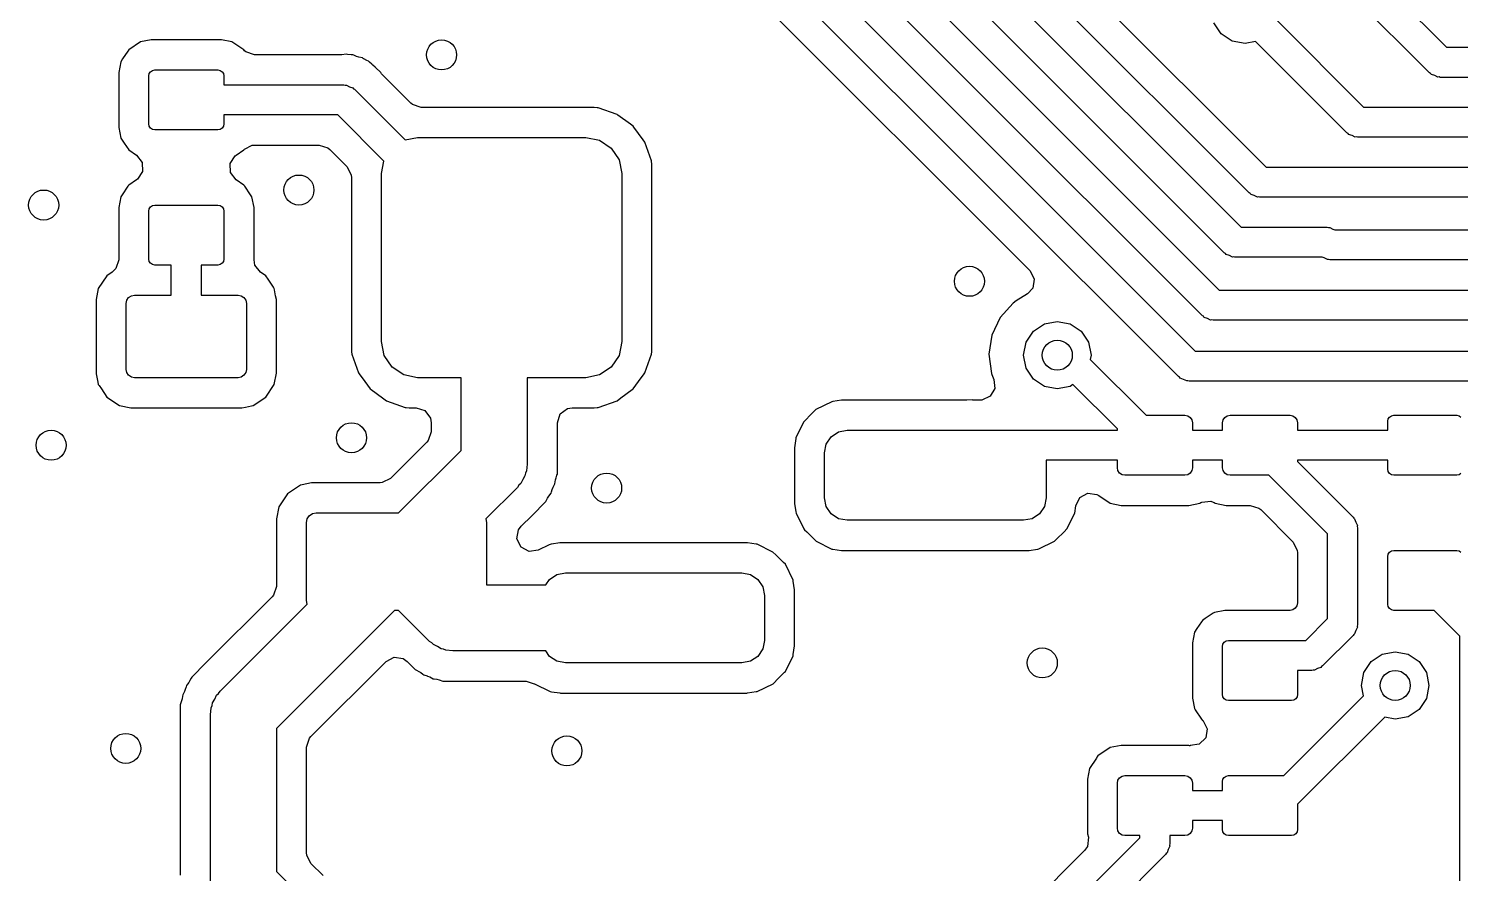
# Model space of a CAD drawing. Extents: x 100.2 to 143.8, y -109.8 to -50.2.
# Drawn here: x 112.7 to 122.23, y -104.2 to -98.57 of the extents above; entities that cross this region are included whole.
import ezdxf

# ---------------------------------------------------------------- set-up
doc = ezdxf.new("R2010")
doc.units = 0
doc.layers.add('BLACK', color=7, linetype='CONTINUOUS')

msp = doc.modelspace()

# ---------------------------------------------------------------- linework, layer by layer
at = {"layer": 'BLACK', "linetype": 'CONTINUOUS'}
for p, q in [((120.65, -97.2086), (122.141, -98.6995)), ((122.029, -98.8702), (120.479, -97.3207)), ((119.038, -97.5966), (120.94, -99.4985)), ((120.828, -99.6693), (118.867, -97.7087)), ((118.639, -97.7621), (120.774, -99.8981)), ((120.662, -100.069), (118.468, -97.8742)), ((118.239, -97.9276), (119.092, -98.7803)), ((117.83, -98.0836), (120.469, -100.723)), ((118.95, -98.9217), (118.068, -98.0397)), ((120.357, -100.893), (117.659, -98.1957)), ((117.537, -98.3568), (119.369, -100.189)), ((120.641, -98.6091), (120.592, -98.5361)), ((121.011, -98.5197), (121.59, -99.099)), ((113.446, -98.6635), (113.367, -98.7166)), ((113.516, -98.6495), (113.446, -98.6635)), ((113.984, -98.6495), (113.516, -98.6495)), ((114.054, -98.6635), (113.984, -98.6495)), ((114.133, -98.7166), (114.054, -98.6635)), ((120.714, -98.6579), (120.641, -98.6091)), ((120.8, -98.675), (120.714, -98.6579)), ((120.87, -98.6611), (120.8, -98.675)), ((121.478, -99.2697), (120.87, -98.6611)), ((113.361, -98.7247), (113.326, -98.777)), ((113.367, -98.7166), (113.361, -98.7247)), ((114.138, -98.7233), (114.133, -98.7166)), ((114.146, -98.7306), (114.138, -98.7233)), ((114.205, -98.7495), (114.146, -98.7306)), ((114.773, -98.7495), (114.205, -98.7495)), ((114.786, -98.7486), (114.773, -98.7495)), ((114.815, -98.7447), (114.786, -98.7486)), ((114.824, -98.7468), (114.815, -98.7447)), ((114.847, -98.7495), (114.824, -98.7468)), ((114.824, -98.7468), (114.824, -98.7468)), ((114.824, -98.7468), (114.824, -98.7468)), ((114.853, -98.7495), (114.847, -98.7495)), ((114.859, -98.7501), (114.853, -98.7495)), ((114.866, -98.7527), (114.859, -98.7501)), ((114.884, -98.76), (114.866, -98.7527)), ((114.866, -98.7527), (114.866, -98.7527)), ((114.898, -98.7644), (114.884, -98.76)), ((114.924, -98.7705), (114.898, -98.7644)), ((114.931, -98.7757), (114.924, -98.7705)), ((122.141, -98.6995), (123.965, -98.6995)), ((113.313, -98.7962), (113.3, -98.8663)), ((113.3, -98.8663), (113.3, -99.2337)), ((113.326, -98.777), (113.313, -98.7962)), ((113.503, -98.8747), (113.512, -98.8617)), ((113.512, -98.8617), (113.525, -98.853)), ((113.525, -98.853), (113.54, -98.85)), ((113.54, -98.85), (113.96, -98.85)), ((113.96, -98.85), (113.975, -98.853)), ((113.975, -98.853), (113.988, -98.8617)), ((113.988, -98.8617), (113.997, -98.8747)), ((114.933, -98.777), (114.931, -98.7757)), ((114.931, -98.7757), (114.931, -98.7757)), ((114.953, -98.7873), (114.933, -98.777)), ((114.963, -98.7916), (114.953, -98.7873)), ((114.97, -98.7978), (114.963, -98.7916)), ((114.985, -98.8118), (114.97, -98.7978)), ((114.989, -98.8152), (114.985, -98.8118)), ((114.993, -98.8178), (114.989, -98.8152)), ((115.007, -98.8315), (114.993, -98.8178)), ((115.009, -98.8341), (115.007, -98.8315)), ((115.045, -98.8677), (115.009, -98.8341)), ((119.092, -98.7803), (119.092, -98.7803)), ((119.092, -98.7803), (120.628, -100.317)), ((113.5, -98.89), (113.503, -98.8747)), ((113.5, -99.21), (113.5, -98.89)), ((113.997, -98.8747), (114, -98.89)), ((114, -98.89), (114, -98.95)), ((114, -98.95), (114.8, -98.95)), ((114.8, -98.95), (114.808, -98.9525)), ((114.808, -98.9525), (114.816, -98.9512)), ((114.816, -98.9512), (114.837, -98.9619)), ((114.837, -98.9619), (114.859, -98.9691)), ((115.048, -98.8722), (115.045, -98.8677)), ((115.05, -98.8753), (115.048, -98.8722)), ((115.245, -99.0705), (115.05, -98.8753)), ((120.516, -100.488), (118.95, -98.9217)), ((118.95, -98.9217), (118.95, -98.9217)), ((122.036, -98.8739), (122.029, -98.8702)), ((122.041, -98.8804), (122.036, -98.8739)), ((122.063, -98.8877), (122.041, -98.8804)), ((122.084, -98.8983), (122.063, -98.8877)), ((122.092, -98.897), (122.084, -98.8983)), ((122.1, -98.8995), (122.092, -98.897)), ((123.923, -98.8995), (122.1, -98.8995)), ((114.859, -98.9691), (114.864, -98.9756)), ((114.864, -98.9756), (114.871, -98.9793)), ((114.871, -98.9793), (115.208, -99.3164)), ((114.759, -99.15), (114, -99.15)), ((114, -99.15), (114, -99.21)), ((115.066, -99.4578), (114.759, -99.15)), ((115.257, -99.0806), (115.245, -99.0705)), ((115.315, -99.0995), (115.257, -99.0806)), ((116.463, -99.0995), (115.315, -99.0995)), ((116.465, -99.0997), (116.463, -99.0995)), ((116.487, -99.1018), (116.465, -99.0997)), ((116.465, -99.0997), (116.465, -99.0997)), ((116.493, -99.1024), (116.487, -99.1018)), ((116.618, -99.1463), (116.493, -99.1024)), ((116.624, -99.1507), (116.618, -99.1463)), ((116.708, -99.2122), (116.624, -99.1507)), ((116.624, -99.1507), (116.624, -99.1507)), ((121.59, -99.099), (123.729, -99.099)), ((113.3, -99.2337), (113.313, -99.3038)), ((113.503, -99.2253), (113.5, -99.21)), ((113.512, -99.2383), (113.503, -99.2253)), ((113.525, -99.247), (113.512, -99.2383)), ((113.54, -99.25), (113.525, -99.247)), ((113.975, -99.247), (113.96, -99.25)), ((113.988, -99.2383), (113.975, -99.247)), ((113.997, -99.2253), (113.988, -99.2383)), ((114, -99.21), (113.997, -99.2253)), ((116.725, -99.225), (116.708, -99.2122)), ((116.729, -99.231), (116.725, -99.225)), ((116.792, -99.3163), (116.729, -99.231)), ((113.313, -99.3038), (113.319, -99.3119)), ((113.319, -99.3119), (113.319, -99.3119)), ((113.319, -99.3119), (113.336, -99.337)), ((113.336, -99.337), (113.367, -99.3834)), ((113.96, -99.25), (113.54, -99.25)), ((115.208, -99.3164), (115.29, -99.3)), ((115.29, -99.3), (116.41, -99.3)), ((116.41, -99.3), (116.502, -99.3183)), ((116.502, -99.3183), (116.58, -99.3703)), ((116.804, -99.3315), (116.792, -99.3163)), ((116.848, -99.4565), (116.804, -99.3315)), ((121.486, -99.2734), (121.478, -99.2697)), ((121.49, -99.2799), (121.486, -99.2734)), ((121.513, -99.2872), (121.49, -99.2799)), ((121.533, -99.2978), (121.513, -99.2872)), ((121.541, -99.2965), (121.533, -99.2978)), ((121.549, -99.299), (121.541, -99.2965)), ((123.688, -99.299), (121.549, -99.299)), ((113.367, -99.3834), (113.418, -99.4177)), ((113.418, -99.4177), (113.456, -99.4657)), ((114.042, -99.4731), (114.076, -99.4223)), ((114.076, -99.4223), (114.082, -99.4177)), ((114.082, -99.4177), (114.133, -99.3834)), ((114.133, -99.3834), (114.137, -99.3784)), ((114.137, -99.3784), (114.189, -99.3517)), ((114.189, -99.3517), (114.205, -99.3505)), ((114.205, -99.3505), (114.635, -99.3505)), ((114.635, -99.3505), (114.693, -99.3694)), ((114.693, -99.3694), (114.705, -99.3795)), ((114.705, -99.3795), (114.821, -99.4955)), ((116.58, -99.3703), (116.632, -99.4482)), ((113.458, -99.5269), (113.424, -99.5777)), ((113.456, -99.4657), (113.458, -99.5269)), ((114.044, -99.5343), (114.042, -99.4731)), ((114.082, -99.5823), (114.044, -99.5343)), ((114.821, -99.4955), (114.848, -99.55)), ((115.05, -99.54), (115.066, -99.4578)), ((116.632, -99.4482), (116.65, -99.54)), ((116.848, -99.4625), (116.848, -99.4565)), ((116.849, -99.4731), (116.848, -99.4625)), ((116.851, -99.4874), (116.849, -99.4731)), ((116.851, -100.713), (116.851, -99.4874)), ((120.94, -99.4985), (123.564, -99.4985)), ((113.361, -99.6247), (113.323, -99.6814)), ((113.367, -99.6166), (113.361, -99.6247)), ((113.418, -99.5823), (113.367, -99.6166)), ((113.424, -99.5777), (113.418, -99.5823)), ((114.133, -99.6166), (114.082, -99.5823)), ((114.139, -99.6247), (114.133, -99.6166)), ((114.177, -99.6814), (114.139, -99.6247)), ((114.848, -99.55), (114.85, -99.5655)), ((114.85, -99.5655), (114.85, -100.713)), ((115.05, -100.66), (115.05, -99.54)), ((116.65, -99.54), (116.65, -100.66)), ((113.313, -99.6962), (113.3, -99.7663)), ((113.323, -99.6814), (113.313, -99.6962)), ((114.187, -99.6962), (114.177, -99.6814)), ((114.201, -99.7663), (114.187, -99.6962)), ((120.835, -99.6729), (120.828, -99.6693)), ((120.84, -99.6794), (120.835, -99.6729)), ((120.862, -99.6867), (120.84, -99.6794)), ((120.883, -99.6973), (120.862, -99.6867)), ((120.891, -99.696), (120.883, -99.6973)), ((120.899, -99.6985), (120.891, -99.696)), ((123.523, -99.6985), (120.899, -99.6985)), ((113.3, -99.7663), (113.3, -100.115)), ((113.5, -99.79), (113.503, -99.7747)), ((113.5, -100.11), (113.5, -99.79)), ((113.503, -99.7747), (113.512, -99.7617)), ((113.512, -99.7617), (113.525, -99.753)), ((113.525, -99.753), (113.54, -99.75)), ((113.54, -99.75), (113.96, -99.75)), ((113.96, -99.75), (113.975, -99.753)), ((113.975, -99.753), (113.988, -99.7617)), ((113.988, -99.7617), (113.997, -99.7747)), ((113.997, -99.7747), (114, -99.79)), ((114, -99.79), (114, -100.11)), ((114.201, -100.115), (114.201, -99.7663)), ((120.774, -99.8981), (121.348, -99.8981)), ((121.348, -99.8981), (121.356, -99.9005)), ((121.356, -99.9005), (121.364, -99.8993)), ((121.364, -99.8993), (121.385, -99.9099)), ((121.385, -99.9099), (121.398, -99.9143)), ((121.398, -99.9143), (123.415, -99.9143)), ((120.67, -100.072), (120.662, -100.069)), ((120.674, -100.079), (120.67, -100.072)), ((120.697, -100.086), (120.674, -100.079)), ((120.717, -100.097), (120.697, -100.086)), ((120.725, -100.096), (120.717, -100.097)), ((120.733, -100.098), (120.725, -100.096)), ((121.314, -100.098), (120.733, -100.098)), ((121.328, -100.102), (121.314, -100.098)), ((121.349, -100.113), (121.328, -100.102)), ((113.256, -100.198), (113.221, -100.221)), ((113.281, -100.173), (113.256, -100.198)), ((113.3, -100.115), (113.281, -100.173)), ((113.503, -100.125), (113.5, -100.11)), ((113.512, -100.138), (113.503, -100.125)), ((113.525, -100.147), (113.512, -100.138)), ((113.54, -100.15), (113.525, -100.147)), ((113.65, -100.15), (113.54, -100.15)), ((113.65, -100.35), (113.65, -100.15)), ((113.96, -100.15), (113.85, -100.15)), ((113.85, -100.15), (113.85, -100.35)), ((113.975, -100.147), (113.96, -100.15)), ((113.988, -100.138), (113.975, -100.147)), ((113.997, -100.125), (113.988, -100.138)), ((114, -100.11), (113.997, -100.125)), ((114.207, -100.15), (114.201, -100.115)), ((114.244, -100.198), (114.207, -100.15)), ((114.279, -100.221), (114.244, -100.198)), ((119.369, -100.189), (119.397, -100.243)), ((121.357, -100.112), (121.349, -100.113)), ((121.364, -100.114), (121.357, -100.112)), ((123.373, -100.114), (121.364, -100.114)), ((113.221, -100.221), (113.164, -100.305)), ((114.294, -100.243), (114.279, -100.221)), ((114.33, -100.296), (114.294, -100.243)), ((114.336, -100.305), (114.33, -100.296)), ((119.397, -100.243), (119.387, -100.304)), ((113.164, -100.305), (113.15, -100.38)), ((113.15, -100.38), (113.15, -100.87)), ((113.35, -100.405), (113.354, -100.384)), ((113.354, -100.384), (113.366, -100.366)), ((113.366, -100.366), (113.384, -100.354)), ((113.384, -100.354), (113.405, -100.35)), ((113.405, -100.35), (113.65, -100.35)), ((113.85, -100.35), (114.095, -100.35)), ((114.095, -100.35), (114.116, -100.354)), ((114.116, -100.354), (114.134, -100.366)), ((114.134, -100.366), (114.146, -100.384)), ((114.146, -100.384), (114.15, -100.405)), ((114.338, -100.315), (114.336, -100.305)), ((114.345, -100.354), (114.338, -100.315)), ((114.338, -100.315), (114.338, -100.315)), ((114.35, -100.38), (114.345, -100.354)), ((114.351, -100.87), (114.35, -100.38)), ((119.277, -100.389), (119.255, -100.403)), ((119.352, -100.342), (119.277, -100.389)), ((119.387, -100.304), (119.352, -100.342)), ((120.628, -100.317), (123.247, -100.317)), ((113.35, -100.845), (113.35, -100.405)), ((114.15, -100.405), (114.15, -100.845)), ((119.255, -100.403), (119.17, -100.5)), ((120.523, -100.491), (120.516, -100.488)), ((119.17, -100.5), (119.115, -100.617)), ((119.391, -100.591), (119.464, -100.542)), ((119.464, -100.542), (119.55, -100.525)), ((119.55, -100.525), (119.636, -100.542)), ((119.636, -100.542), (119.709, -100.591)), ((120.528, -100.498), (120.523, -100.491)), ((120.55, -100.505), (120.528, -100.498)), ((120.571, -100.516), (120.55, -100.505)), ((120.579, -100.514), (120.571, -100.516)), ((120.587, -100.517), (120.579, -100.514)), ((123.206, -100.517), (120.587, -100.517)), ((115.068, -100.752), (115.05, -100.66)), ((116.65, -100.66), (116.632, -100.752)), ((119.115, -100.617), (119.095, -100.744)), ((119.325, -100.75), (119.342, -100.664)), ((119.342, -100.664), (119.391, -100.591)), ((119.709, -100.591), (119.758, -100.664)), ((119.758, -100.664), (119.775, -100.75)), ((114.85, -100.713), (114.85, -100.715)), ((114.85, -100.715), (114.85, -100.715)), ((114.85, -100.715), (114.851, -100.727)), ((114.851, -100.727), (114.852, -100.743)), ((114.852, -100.743), (114.896, -100.868)), ((115.12, -100.83), (115.068, -100.752)), ((116.632, -100.752), (116.58, -100.83)), ((116.804, -100.868), (116.848, -100.743)), ((116.848, -100.743), (116.849, -100.727)), ((116.849, -100.727), (116.85, -100.715)), ((116.85, -100.715), (116.851, -100.713)), ((116.85, -100.715), (116.85, -100.715)), ((119.095, -100.744), (119.112, -100.872)), ((119.342, -100.836), (119.325, -100.75)), ((119.775, -100.75), (119.769, -100.778)), ((120.469, -100.723), (123.088, -100.723)), ((113.354, -100.866), (113.35, -100.845)), ((113.366, -100.884), (113.354, -100.866)), ((114.146, -100.866), (114.134, -100.884)), ((114.15, -100.845), (114.146, -100.866)), ((114.896, -100.868), (114.901, -100.874)), ((115.198, -100.882), (115.12, -100.83)), ((116.58, -100.83), (116.502, -100.882)), ((116.799, -100.874), (116.804, -100.868)), ((119.391, -100.909), (119.342, -100.836)), ((119.769, -100.778), (120.141, -101.15)), ((113.15, -100.87), (113.15, -100.875)), ((113.15, -100.875), (113.15, -100.875)), ((113.15, -100.875), (113.161, -100.93)), ((113.161, -100.93), (113.164, -100.945)), ((113.164, -100.945), (113.17, -100.953)), ((113.17, -100.953), (113.17, -100.953)), ((113.17, -100.953), (113.185, -100.975)), ((113.384, -100.896), (113.366, -100.884)), ((113.405, -100.9), (113.384, -100.896)), ((114.095, -100.9), (113.405, -100.9)), ((114.116, -100.896), (114.095, -100.9)), ((114.134, -100.884), (114.116, -100.896)), ((114.279, -101.029), (114.336, -100.945)), ((114.336, -100.945), (114.351, -100.87)), ((114.901, -100.874), (114.901, -100.874)), ((114.901, -100.874), (114.938, -100.925)), ((114.938, -100.925), (114.975, -100.975)), ((115.29, -100.9), (115.198, -100.882)), ((115.58, -100.9), (115.29, -100.9)), ((115.58, -101.384), (115.58, -100.9)), ((116.41, -100.9), (116.02, -100.9)), ((116.02, -100.9), (116.02, -101.475)), ((116.502, -100.882), (116.41, -100.9)), ((116.725, -100.975), (116.762, -100.925)), ((116.762, -100.925), (116.799, -100.874)), ((116.799, -100.874), (116.799, -100.874)), ((119.112, -100.872), (119.114, -100.879)), ((119.114, -100.879), (119.114, -100.879)), ((119.114, -100.879), (119.128, -100.911)), ((119.128, -100.911), (119.135, -100.972)), ((119.464, -100.958), (119.391, -100.909)), ((119.55, -100.975), (119.464, -100.958)), ((119.636, -100.958), (119.55, -100.975)), ((119.654, -100.946), (119.636, -100.958)), ((119.95, -101.241), (119.654, -100.946)), ((120.364, -100.897), (120.357, -100.893)), ((120.369, -100.904), (120.364, -100.897)), ((120.391, -100.911), (120.369, -100.904)), ((120.412, -100.921), (120.391, -100.911)), ((120.42, -100.92), (120.412, -100.921)), ((120.428, -100.923), (120.42, -100.92)), ((123.046, -100.923), (120.428, -100.923)), ((113.185, -100.975), (113.221, -101.029)), ((113.221, -101.029), (113.305, -101.086)), ((114.195, -101.086), (114.279, -101.029)), ((114.975, -100.975), (114.981, -100.979)), ((114.981, -100.979), (115.056, -101.035)), ((115.056, -101.035), (115.082, -101.054)), ((115.082, -101.054), (115.207, -101.098)), ((116.493, -101.098), (116.618, -101.054)), ((116.618, -101.054), (116.644, -101.035)), ((116.644, -101.035), (116.719, -100.979)), ((116.719, -100.979), (116.725, -100.975)), ((118.048, -101.06), (117.943, -101.111)), ((118.055, -101.059), (118.048, -101.06)), ((118.056, -101.059), (118.055, -101.059)), ((118.113, -101.05), (118.056, -101.059)), ((118.117, -101.05), (118.113, -101.05)), ((118.113, -101.05), (118.113, -101.05)), ((118.929, -101.05), (118.117, -101.05)), ((118.933, -101.049), (118.929, -101.05)), ((118.947, -101.049), (118.933, -101.049)), ((118.982, -101.048), (118.947, -101.049)), ((118.987, -101.049), (118.982, -101.048)), ((118.991, -101.05), (118.987, -101.049)), ((119.038, -101.05), (118.991, -101.05)), ((119.048, -101.049), (119.038, -101.05)), ((119.104, -101.024), (119.048, -101.049)), ((119.135, -100.972), (119.104, -101.024)), ((113.305, -101.086), (113.38, -101.101)), ((113.38, -101.101), (113.75, -101.101)), ((113.75, -101.101), (114.12, -101.1)), ((114.12, -101.1), (114.145, -101.096)), ((114.145, -101.096), (114.185, -101.088)), ((114.185, -101.088), (114.195, -101.086)), ((114.185, -101.088), (114.185, -101.088)), ((115.207, -101.098), (115.213, -101.098)), ((115.213, -101.098), (115.235, -101.1)), ((115.235, -101.1), (115.235, -101.1)), ((115.235, -101.1), (115.237, -101.101)), ((115.237, -101.101), (115.281, -101.101)), ((115.281, -101.101), (115.339, -101.119)), ((115.339, -101.119), (115.375, -101.169)), ((116.221, -101.2), (116.239, -101.141)), ((116.239, -101.141), (116.289, -101.105)), ((116.289, -101.105), (116.32, -101.101)), ((116.32, -101.101), (116.463, -101.101)), ((116.463, -101.101), (116.465, -101.1)), ((116.465, -101.1), (116.487, -101.098)), ((116.465, -101.1), (116.465, -101.1)), ((116.487, -101.098), (116.493, -101.098)), ((117.918, -101.136), (117.861, -101.194)), ((117.937, -101.117), (117.918, -101.136)), ((117.943, -101.111), (117.937, -101.117)), ((120.141, -101.15), (120.4, -101.15)), ((120.4, -101.15), (120.419, -101.154)), ((120.419, -101.154), (120.435, -101.165)), ((120.665, -101.165), (120.681, -101.154)), ((120.681, -101.154), (120.7, -101.15)), ((120.7, -101.15), (121.1, -101.15)), ((121.1, -101.15), (121.119, -101.154)), ((121.119, -101.154), (121.135, -101.165)), ((121.762, -101.162), (121.775, -101.153)), ((121.775, -101.153), (121.79, -101.15)), ((121.79, -101.15), (122.21, -101.15)), ((122.21, -101.15), (122.225, -101.153)), ((122.225, -101.153), (122.238, -101.162)), ((115.375, -101.169), (115.38, -101.2)), ((115.38, -101.2), (115.38, -101.26)), ((116.221, -101.408), (116.221, -101.2)), ((117.861, -101.194), (117.809, -101.298)), ((118.093, -101.261), (118.15, -101.25)), ((118.15, -101.25), (119.95, -101.25)), ((119.95, -101.25), (119.95, -101.241)), ((120.435, -101.165), (120.446, -101.181)), ((120.446, -101.181), (120.45, -101.2)), ((120.45, -101.2), (120.45, -101.25)), ((120.45, -101.25), (120.65, -101.25)), ((120.65, -101.2), (120.654, -101.181)), ((120.65, -101.25), (120.65, -101.2)), ((120.654, -101.181), (120.665, -101.165)), ((121.135, -101.165), (121.146, -101.181)), ((121.146, -101.181), (121.15, -101.2)), ((121.15, -101.2), (121.15, -101.25)), ((121.15, -101.25), (121.75, -101.25)), ((121.75, -101.19), (121.753, -101.175)), ((121.75, -101.25), (121.75, -101.19)), ((121.753, -101.175), (121.762, -101.162)), ((115.351, -101.33), (115.11, -101.571)), ((115.361, -101.318), (115.351, -101.33)), ((115.38, -101.26), (115.361, -101.318)), ((117.808, -101.306), (117.802, -101.351)), ((117.809, -101.298), (117.808, -101.306)), ((117.808, -101.306), (117.808, -101.306)), ((118, -101.4), (118.011, -101.343)), ((118.011, -101.343), (118.044, -101.294)), ((118.044, -101.294), (118.093, -101.261)), ((115.164, -101.8), (115.58, -101.384)), ((116.221, -101.542), (116.221, -101.408)), ((116.221, -101.408), (116.221, -101.408)), ((117.802, -101.351), (117.8, -101.367)), ((117.8, -101.367), (117.8, -101.733)), ((118, -101.7), (118, -101.4)), ((116.008, -101.537), (116.005, -101.554)), ((116.015, -101.521), (116.008, -101.537)), ((116.02, -101.475), (116.015, -101.521)), ((119.95, -101.45), (119.475, -101.45)), ((119.475, -101.45), (119.475, -101.7)), ((119.95, -101.5), (119.95, -101.45)), ((119.954, -101.519), (119.95, -101.5)), ((119.965, -101.535), (119.954, -101.519)), ((119.981, -101.546), (119.965, -101.535)), ((120.435, -101.535), (120.419, -101.546)), ((120.446, -101.519), (120.435, -101.535)), ((120.45, -101.5), (120.446, -101.519)), ((120.65, -101.45), (120.45, -101.45)), ((120.45, -101.45), (120.45, -101.5)), ((120.65, -101.5), (120.65, -101.45)), ((120.654, -101.519), (120.65, -101.5)), ((120.665, -101.535), (120.654, -101.519)), ((120.681, -101.546), (120.665, -101.535)), ((121.75, -101.45), (121.15, -101.45)), ((121.15, -101.45), (121.15, -101.459)), ((121.15, -101.459), (121.52, -101.829)), ((121.75, -101.51), (121.75, -101.45)), ((121.753, -101.525), (121.75, -101.51)), ((121.762, -101.538), (121.753, -101.525)), ((114.511, -101.615), (114.424, -101.674)), ((114.521, -101.613), (114.511, -101.615)), ((114.584, -101.6), (114.521, -101.613)), ((114.521, -101.613), (114.521, -101.613)), ((114.589, -101.6), (114.584, -101.6)), ((114.584, -101.6), (114.584, -101.6)), ((115.04, -101.6), (114.589, -101.6)), ((115.055, -101.598), (115.04, -101.6)), ((115.11, -101.571), (115.055, -101.598)), ((115.956, -101.631), (115.745, -101.841)), ((115.965, -101.616), (115.956, -101.631)), ((115.978, -101.604), (115.965, -101.616)), ((115.99, -101.578), (115.978, -101.604)), ((116.005, -101.554), (115.99, -101.578)), ((116.187, -101.644), (116.193, -101.629)), ((116.193, -101.629), (116.205, -101.607)), ((116.205, -101.607), (116.209, -101.581)), ((116.209, -101.581), (116.213, -101.566)), ((116.213, -101.566), (116.218, -101.549)), ((116.218, -101.549), (116.221, -101.542)), ((120, -101.55), (119.981, -101.546)), ((120.4, -101.55), (120, -101.55)), ((120.419, -101.546), (120.4, -101.55)), ((120.7, -101.55), (120.681, -101.546)), ((120.959, -101.55), (120.7, -101.55)), ((121.35, -101.941), (120.959, -101.55)), ((121.775, -101.547), (121.762, -101.538)), ((121.79, -101.55), (121.775, -101.547)), ((122.21, -101.55), (121.79, -101.55)), ((122.225, -101.547), (122.21, -101.55)), ((122.238, -101.538), (122.225, -101.547)), ((114.424, -101.674), (114.365, -101.761)), ((116.05, -101.819), (116.144, -101.725)), ((116.144, -101.725), (116.156, -101.702)), ((116.156, -101.702), (116.164, -101.689)), ((116.164, -101.689), (116.179, -101.668)), ((116.179, -101.668), (116.182, -101.661)), ((116.182, -101.661), (116.187, -101.644)), ((118.011, -101.757), (118, -101.7)), ((119.475, -101.7), (119.464, -101.757)), ((119.673, -101.753), (119.7, -101.698)), ((119.7, -101.698), (119.754, -101.669)), ((119.754, -101.669), (119.814, -101.678)), ((119.814, -101.678), (119.826, -101.685)), ((119.826, -101.685), (119.902, -101.736)), ((120.512, -101.728), (120.573, -101.723)), ((120.573, -101.723), (120.588, -101.728)), ((114.365, -101.761), (114.35, -101.839)), ((114.555, -101.84), (114.569, -101.819)), ((114.569, -101.819), (114.59, -101.805)), ((114.59, -101.805), (114.615, -101.8)), ((114.615, -101.8), (115.164, -101.8)), ((115.98, -101.89), (116.05, -101.819)), ((116.05, -101.819), (116.05, -101.819)), ((117.8, -101.733), (117.8, -101.737)), ((117.8, -101.737), (117.8, -101.737)), ((117.8, -101.737), (117.808, -101.794)), ((117.808, -101.794), (117.81, -101.802)), ((117.81, -101.802), (117.861, -101.907)), ((118.044, -101.806), (118.011, -101.757)), ((118.093, -101.839), (118.044, -101.806)), ((119.431, -101.806), (119.382, -101.839)), ((119.464, -101.757), (119.431, -101.806)), ((119.614, -101.906), (119.666, -101.802)), ((119.666, -101.802), (119.673, -101.753)), ((119.902, -101.736), (119.975, -101.751)), ((119.975, -101.751), (120.425, -101.751)), ((120.425, -101.751), (120.498, -101.736)), ((120.498, -101.736), (120.506, -101.731)), ((120.506, -101.731), (120.512, -101.728)), ((120.588, -101.728), (120.594, -101.731)), ((120.594, -101.731), (120.602, -101.736)), ((120.602, -101.736), (120.675, -101.751)), ((120.675, -101.751), (120.835, -101.751)), ((120.835, -101.751), (120.893, -101.769)), ((120.893, -101.769), (120.905, -101.779)), ((120.905, -101.779), (121.12, -101.995)), ((114.35, -101.839), (114.35, -102.083)), ((114.55, -101.865), (114.555, -101.84)), ((114.55, -102.385), (114.55, -101.865)), ((115.745, -101.841), (115.75, -101.865)), ((115.75, -101.865), (115.75, -102.28)), ((115.952, -101.974), (115.962, -101.913)), ((115.962, -101.913), (115.98, -101.89)), ((117.861, -101.907), (117.867, -101.913)), ((117.867, -101.913), (117.881, -101.926)), ((118.15, -101.85), (118.093, -101.839)), ((119.325, -101.85), (118.15, -101.85)), ((119.382, -101.839), (119.325, -101.85)), ((119.595, -101.926), (119.614, -101.906)), ((121.52, -101.829), (121.524, -101.836)), ((121.524, -101.836), (121.53, -101.841)), ((121.53, -101.841), (121.538, -101.863)), ((121.538, -101.863), (121.548, -101.884)), ((121.548, -101.884), (121.547, -101.892)), ((121.547, -101.892), (121.55, -101.9)), ((121.55, -101.9), (121.55, -102.546)), ((115.979, -102.029), (115.952, -101.974)), ((116.166, -102.013), (116.094, -102.049)), ((116.173, -102.01), (116.166, -102.013)), ((116.166, -102.013), (116.166, -102.013)), ((116.18, -102.009), (116.173, -102.01)), ((116.181, -102.009), (116.18, -102.009)), ((116.238, -102), (116.181, -102.009)), ((116.242, -102), (116.238, -102)), ((116.238, -102), (116.238, -102)), ((117.483, -102), (116.242, -102)), ((117.487, -102), (117.483, -102)), ((117.544, -102.008), (117.487, -102)), ((117.487, -102), (117.487, -102)), ((117.552, -102.009), (117.544, -102.008)), ((117.544, -102.008), (117.544, -102.008)), ((117.656, -102.061), (117.552, -102.009)), ((117.881, -101.926), (117.944, -101.989)), ((117.944, -101.989), (118.048, -102.041)), ((119.427, -102.04), (119.532, -101.989)), ((119.532, -101.989), (119.545, -101.975)), ((119.545, -101.975), (119.595, -101.926)), ((121.12, -101.995), (121.148, -102.05)), ((121.35, -102.505), (121.35, -101.941)), ((114.35, -102.083), (114.35, -102.29)), ((116.033, -102.057), (115.979, -102.029)), ((116.094, -102.049), (116.033, -102.057)), ((117.675, -102.08), (117.656, -102.061)), ((117.727, -102.131), (117.675, -102.08)), ((118.048, -102.041), (118.056, -102.042)), ((118.056, -102.042), (118.056, -102.042)), ((118.056, -102.042), (118.113, -102.05)), ((118.113, -102.05), (118.113, -102.05)), ((118.113, -102.05), (118.117, -102.051)), ((118.117, -102.051), (119.358, -102.051)), ((119.358, -102.051), (119.362, -102.05)), ((119.362, -102.05), (119.419, -102.041)), ((119.362, -102.05), (119.362, -102.05)), ((119.419, -102.041), (119.42, -102.041)), ((119.42, -102.041), (119.427, -102.04)), ((121.148, -102.05), (121.149, -102.065)), ((121.149, -102.065), (121.149, -102.095)), ((121.149, -102.095), (121.15, -102.1)), ((121.15, -102.1), (121.15, -102.4)), ((121.75, -102.09), (121.753, -102.075)), ((121.75, -102.41), (121.75, -102.09)), ((121.753, -102.075), (121.762, -102.062)), ((121.762, -102.062), (121.775, -102.053)), ((121.775, -102.053), (121.79, -102.05)), ((121.79, -102.05), (122.21, -102.05)), ((122.21, -102.05), (122.225, -102.053)), ((122.225, -102.053), (122.238, -102.062)), ((116.218, -102.211), (116.275, -102.2)), ((116.275, -102.2), (117.45, -102.2)), ((117.45, -102.2), (117.507, -102.211)), ((117.739, -102.143), (117.727, -102.131)), ((117.79, -102.248), (117.739, -102.143)), ((114.35, -102.29), (114.331, -102.348)), ((115.75, -102.28), (116.145, -102.28)), ((116.145, -102.28), (116.169, -102.244)), ((116.169, -102.244), (116.218, -102.211)), ((117.507, -102.211), (117.556, -102.244)), ((117.556, -102.244), (117.589, -102.293)), ((117.589, -102.293), (117.6, -102.35)), ((117.791, -102.255), (117.79, -102.248)), ((117.791, -102.256), (117.791, -102.255)), ((117.8, -102.313), (117.791, -102.256)), ((114.321, -102.36), (113.88, -102.8)), ((114.331, -102.348), (114.321, -102.36)), ((114.555, -102.409), (114.55, -102.385)), ((117.6, -102.35), (117.6, -102.65)), ((117.801, -102.317), (117.8, -102.313)), ((117.801, -102.683), (117.801, -102.317)), ((113.975, -102.989), (114.555, -102.409)), ((115.136, -102.45), (114.35, -103.236)), ((115.164, -102.45), (115.136, -102.45)), ((115.369, -102.656), (115.164, -102.45)), ((120.588, -102.469), (120.535, -102.505)), ((120.596, -102.463), (120.588, -102.469)), ((120.588, -102.469), (120.588, -102.469)), ((120.666, -102.45), (120.596, -102.463)), ((120.697, -102.45), (120.666, -102.45)), ((120.7, -102.45), (120.697, -102.45)), ((121.1, -102.45), (120.7, -102.45)), ((121.119, -102.446), (121.1, -102.45)), ((121.135, -102.435), (121.119, -102.446)), ((121.146, -102.419), (121.135, -102.435)), ((121.15, -102.4), (121.146, -102.419)), ((121.753, -102.425), (121.75, -102.41)), ((121.762, -102.438), (121.753, -102.425)), ((121.775, -102.447), (121.762, -102.438)), ((121.79, -102.45), (121.775, -102.447)), ((122.059, -102.45), (121.79, -102.45)), ((122.23, -102.621), (122.059, -102.45)), ((120.48, -102.571), (120.463, -102.596)), ((120.511, -102.525), (120.48, -102.571)), ((120.517, -102.517), (120.511, -102.525)), ((120.535, -102.505), (120.517, -102.517)), ((121.205, -102.65), (121.35, -102.505)), ((121.538, -102.583), (121.53, -102.605)), ((121.548, -102.562), (121.538, -102.583)), ((121.55, -102.546), (121.547, -102.554)), ((121.547, -102.554), (121.548, -102.562)), ((115.384, -102.665), (115.369, -102.656)), ((115.396, -102.678), (115.384, -102.665)), ((115.422, -102.69), (115.396, -102.678)), ((117.6, -102.65), (117.589, -102.707)), ((120.463, -102.596), (120.45, -102.666)), ((120.45, -102.666), (120.45, -102.697)), ((120.65, -102.69), (120.653, -102.675)), ((120.653, -102.675), (120.662, -102.662)), ((120.662, -102.662), (120.675, -102.653)), ((120.675, -102.653), (120.69, -102.65)), ((120.69, -102.65), (120.999, -102.65)), ((120.999, -102.65), (121, -102.65)), ((121, -102.65), (121.205, -102.65)), ((121.52, -102.617), (121.317, -102.82)), ((121.524, -102.61), (121.52, -102.617)), ((121.53, -102.605), (121.524, -102.61)), ((122.23, -104.374), (122.23, -102.621)), ((115.08, -102.79), (115.135, -102.762)), ((115.135, -102.762), (115.195, -102.771)), ((115.195, -102.771), (115.22, -102.79)), ((115.446, -102.705), (115.422, -102.69)), ((115.463, -102.708), (115.446, -102.705)), ((115.479, -102.715), (115.463, -102.708)), ((115.525, -102.72), (115.479, -102.715)), ((116.145, -102.72), (115.525, -102.72)), ((116.169, -102.756), (116.145, -102.72)), ((116.218, -102.789), (116.169, -102.756)), ((117.556, -102.756), (117.507, -102.789)), ((117.589, -102.707), (117.556, -102.756)), ((117.739, -102.856), (117.791, -102.752)), ((117.791, -102.752), (117.792, -102.744)), ((117.792, -102.744), (117.8, -102.687)), ((117.792, -102.744), (117.792, -102.744)), ((117.8, -102.687), (117.801, -102.683)), ((117.8, -102.687), (117.8, -102.687)), ((120.45, -102.697), (120.45, -102.7)), ((120.45, -102.7), (120.45, -103)), ((120.65, -103.01), (120.65, -102.69)), ((121.641, -102.791), (121.714, -102.742)), ((121.714, -102.742), (121.8, -102.725)), ((121.8, -102.725), (121.886, -102.742)), ((121.886, -102.742), (121.959, -102.791)), ((113.88, -102.8), (113.786, -102.894)), ((113.88, -102.8), (113.88, -102.8)), ((114.58, -103.29), (115.08, -102.79)), ((115.22, -102.79), (115.275, -102.844)), ((115.275, -102.844), (115.282, -102.848)), ((115.282, -102.848), (115.282, -102.848)), ((115.282, -102.848), (115.298, -102.856)), ((115.298, -102.856), (115.311, -102.864)), ((115.311, -102.864), (115.325, -102.875)), ((116.275, -102.8), (116.218, -102.789)), ((117.45, -102.8), (116.275, -102.8)), ((117.507, -102.789), (117.45, -102.8)), ((117.694, -102.901), (117.734, -102.862)), ((117.734, -102.862), (117.739, -102.856)), ((121.246, -102.85), (121.15, -102.85)), ((121.15, -102.85), (121.15, -103.01)), ((121.254, -102.847), (121.246, -102.85)), ((121.262, -102.848), (121.254, -102.847)), ((121.283, -102.838), (121.262, -102.848)), ((121.305, -102.83), (121.283, -102.838)), ((121.31, -102.824), (121.305, -102.83)), ((121.317, -102.82), (121.31, -102.824)), ((121.575, -102.95), (121.592, -102.864)), ((121.592, -102.864), (121.641, -102.791)), ((121.959, -102.791), (122.008, -102.864)), ((122.008, -102.864), (122.025, -102.95)), ((113.749, -102.959), (113.743, -102.976)), ((113.751, -102.951), (113.749, -102.959)), ((113.759, -102.941), (113.751, -102.951)), ((113.766, -102.93), (113.759, -102.941)), ((113.774, -102.917), (113.766, -102.93)), ((113.783, -102.901), (113.774, -102.917)), ((113.786, -102.894), (113.783, -102.901)), ((113.783, -102.901), (113.783, -102.901)), ((115.325, -102.875), (115.325, -102.875)), ((115.325, -102.875), (115.332, -102.879)), ((115.332, -102.879), (115.353, -102.886)), ((115.353, -102.886), (115.356, -102.887)), ((115.356, -102.887), (115.371, -102.893)), ((115.371, -102.893), (115.393, -102.905)), ((115.393, -102.905), (115.401, -102.906)), ((115.401, -102.906), (115.401, -102.906)), ((115.401, -102.906), (115.419, -102.909)), ((115.419, -102.909), (115.434, -102.913)), ((115.434, -102.913), (115.458, -102.921)), ((115.458, -102.921), (115.592, -102.921)), ((115.592, -102.921), (115.592, -102.921)), ((115.592, -102.921), (116.013, -102.921)), ((116.013, -102.921), (116.067, -102.938)), ((116.067, -102.938), (116.069, -102.939)), ((116.069, -102.939), (116.173, -102.991)), ((117.552, -102.99), (117.657, -102.939)), ((117.657, -102.939), (117.694, -102.901)), ((121.589, -103.02), (121.575, -102.95)), ((122.025, -102.95), (122.008, -103.036)), ((113.718, -103.053), (113.71, -103.078)), ((113.722, -103.038), (113.718, -103.053)), ((113.724, -103.021), (113.722, -103.038)), ((113.726, -103.013), (113.724, -103.021)), ((113.724, -103.021), (113.724, -103.021)), ((113.737, -102.99), (113.726, -103.013)), ((113.743, -102.976), (113.737, -102.99)), ((113.925, -103.066), (113.941, -103.042)), ((113.941, -103.042), (113.952, -103.015)), ((113.952, -103.015), (113.965, -103.004)), ((113.965, -103.004), (113.975, -102.989)), ((116.173, -102.991), (116.181, -102.992)), ((116.181, -102.992), (116.181, -102.992)), ((116.181, -102.992), (116.238, -103)), ((116.238, -103), (116.238, -103)), ((116.238, -103), (116.242, -103.001)), ((116.242, -103.001), (117.483, -103.001)), ((117.483, -103.001), (117.487, -103)), ((117.487, -103), (117.544, -102.991)), ((117.487, -103), (117.487, -103)), ((117.544, -102.991), (117.545, -102.991)), ((117.545, -102.991), (117.552, -102.99)), ((120.45, -103), (120.45, -103.003)), ((120.45, -103.003), (120.45, -103.034)), ((120.45, -103.034), (120.463, -103.104)), ((120.653, -103.025), (120.65, -103.01)), ((120.662, -103.038), (120.653, -103.025)), ((120.675, -103.047), (120.662, -103.038)), ((120.69, -103.05), (120.675, -103.047)), ((121.11, -103.05), (120.69, -103.05)), ((121.059, -103.55), (121.589, -103.02)), ((121.125, -103.047), (121.11, -103.05)), ((121.138, -103.038), (121.125, -103.047)), ((121.147, -103.025), (121.138, -103.038)), ((121.15, -103.01), (121.147, -103.025)), ((122.008, -103.036), (121.959, -103.109)), ((113.71, -103.078), (113.71, -103.211)), ((113.91, -103.145), (113.915, -103.099)), ((113.91, -104.28), (113.91, -103.145)), ((113.915, -103.099), (113.922, -103.083)), ((113.922, -103.083), (113.925, -103.066)), ((120.463, -103.104), (120.469, -103.112)), ((120.469, -103.112), (120.469, -103.112)), ((120.469, -103.112), (120.511, -103.175)), ((121.959, -103.109), (121.886, -103.158)), ((113.71, -103.211), (113.71, -103.211)), ((113.71, -103.211), (113.71, -104.214)), ((114.35, -103.236), (114.35, -104.189)), ((120.511, -103.175), (120.517, -103.183)), ((120.517, -103.183), (120.521, -103.186)), ((120.521, -103.186), (120.547, -103.238)), ((120.547, -103.238), (120.538, -103.298)), ((121.73, -103.161), (121.15, -103.741)), ((121.8, -103.175), (121.73, -103.161)), ((121.886, -103.158), (121.8, -103.175)), ((114.551, -103.36), (114.57, -103.302)), ((114.57, -103.302), (114.58, -103.29)), ((120.494, -103.342), (120.434, -103.35)), ((120.538, -103.298), (120.494, -103.342)), ((114.551, -103.51), (114.551, -103.36)), ((119.81, -103.434), (119.764, -103.502)), ((119.814, -103.428), (119.81, -103.434)), ((119.819, -103.419), (119.814, -103.428)), ((119.902, -103.364), (119.819, -103.419)), ((119.975, -103.35), (119.902, -103.364)), ((120.425, -103.35), (119.975, -103.35)), ((120.43, -103.351), (120.425, -103.35)), ((120.434, -103.351), (120.43, -103.351)), ((120.43, -103.351), (120.43, -103.351)), ((120.434, -103.35), (120.434, -103.351)), ((114.55, -103.515), (114.551, -103.51)), ((114.55, -104.035), (114.55, -103.515)), ((119.764, -103.502), (119.75, -103.575)), ((119.75, -103.575), (119.75, -103.925)), ((119.95, -103.6), (119.954, -103.581)), ((119.95, -103.9), (119.95, -103.6)), ((119.954, -103.581), (119.965, -103.565)), ((119.965, -103.565), (119.981, -103.554)), ((119.981, -103.554), (120, -103.55)), ((120, -103.55), (120.4, -103.55)), ((120.4, -103.55), (120.419, -103.554)), ((120.419, -103.554), (120.435, -103.565)), ((120.435, -103.565), (120.446, -103.581)), ((120.446, -103.581), (120.45, -103.6)), ((120.45, -103.6), (120.45, -103.65)), ((120.65, -103.59), (120.653, -103.575)), ((120.65, -103.65), (120.65, -103.59)), ((120.653, -103.575), (120.662, -103.562)), ((120.662, -103.562), (120.675, -103.553)), ((120.675, -103.553), (120.69, -103.55)), ((120.69, -103.55), (121.059, -103.55)), ((120.45, -103.65), (120.65, -103.65)), ((121.15, -103.741), (121.15, -103.91)), ((119.954, -103.919), (119.95, -103.9)), ((119.965, -103.935), (119.954, -103.919)), ((120.446, -103.919), (120.435, -103.935)), ((120.45, -103.9), (120.446, -103.919)), ((120.65, -103.85), (120.45, -103.85)), ((120.45, -103.85), (120.45, -103.9)), ((120.65, -103.91), (120.65, -103.85)), ((120.653, -103.925), (120.65, -103.91)), ((121.15, -103.91), (121.147, -103.925)), ((118.743, -105.32), (120.1, -103.964)), ((119.75, -103.925), (119.752, -103.938)), ((119.757, -103.961), (119.75, -104.022)), ((119.752, -103.938), (119.757, -103.961)), ((119.981, -103.946), (119.965, -103.935)), ((120, -103.95), (119.981, -103.946)), ((120.1, -103.95), (120, -103.95)), ((120.1, -103.964), (120.1, -103.95)), ((120.3, -104.005), (120.298, -104.013)), ((120.298, -104.013), (120.299, -104.021)), ((120.4, -103.95), (120.3, -103.95)), ((120.3, -103.95), (120.3, -104.005)), ((120.419, -103.946), (120.4, -103.95)), ((120.435, -103.935), (120.419, -103.946)), ((120.662, -103.938), (120.653, -103.925)), ((120.675, -103.947), (120.662, -103.938)), ((120.69, -103.95), (120.675, -103.947)), ((121.11, -103.95), (120.69, -103.95)), ((121.125, -103.947), (121.11, -103.95)), ((121.138, -103.938), (121.125, -103.947)), ((121.147, -103.925), (121.138, -103.938)), ((114.551, -104.04), (114.55, -104.035)), ((114.551, -104.065), (114.551, -104.04)), ((114.552, -104.081), (114.551, -104.065)), ((114.58, -104.135), (114.552, -104.081)), ((119.73, -104.05), (118.772, -105.009)), ((120.271, -104.076), (118.886, -105.461)), ((119.75, -104.022), (119.73, -104.05)), ((120.274, -104.069), (120.271, -104.076)), ((120.281, -104.064), (120.274, -104.069)), ((120.288, -104.042), (120.281, -104.064)), ((120.299, -104.021), (120.288, -104.042)), ((114.35, -104.189), (114.566, -104.405)), ((114.661, -104.216), (114.58, -104.135))]:
    msp.add_line(p, q, dxfattribs=at)
at = {"layer": 'BLACK'}
for centre in [(115.45, -98.75), (114.5, -99.65), (112.8, -99.75), (118.965, -100.258), (119.55, -100.75), (112.85, -101.35), (114.85, -101.3), (116.549, -101.635), (119.45, -102.8), (121.8, -102.95), (113.347, -103.369), (116.284, -103.386)]:
    msp.add_circle(centre, 0.1, dxfattribs=at)

doc.saveas('drawing.dxf')
